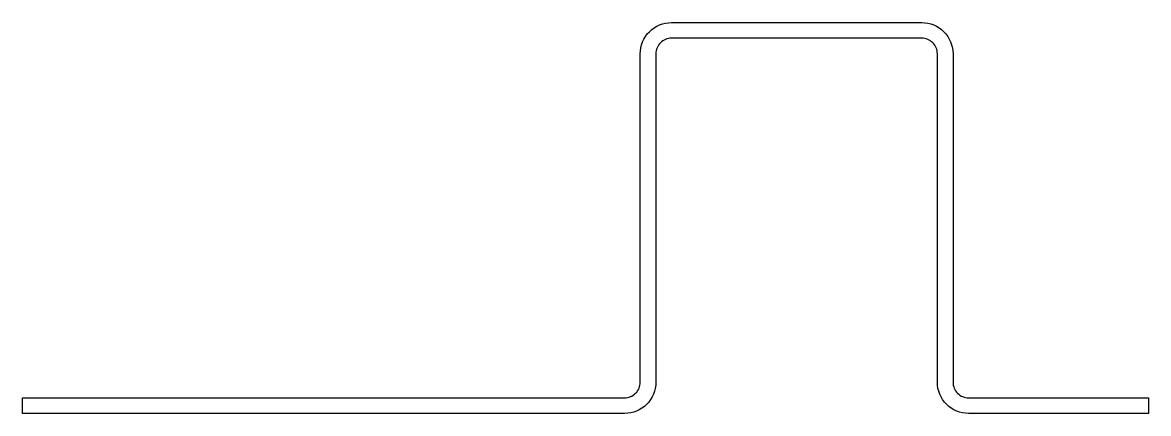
# Model space of a CAD drawing. Extents: x 1144.1 to 1216.1, y 50.3 to 75.3.
import ezdxf

# ---------------------------------------------------------------- set-up
doc = ezdxf.new("R2010")
doc.units = 0
doc.header["$LTSCALE"] = 15
doc.layers.get('0').update_dxf_attribs({"linetype": 'CONTINUOUS'})

msp = doc.modelspace()

# ---------------------------------------------------------------- linework, layer by layer
at = {"ltscale": 0.2}
msp.add_lwpolyline([(1204.595, 50.329, -0.414214), (1202.595, 52.329), (1202.595, 73.329, 0.414214), (1201.595, 74.329), (1185.595, 74.329, 0.414214), (1184.595, 73.329), (1184.595, 52.329, -0.414214), (1182.595, 50.329), (1144.095, 50.329), (1144.095, 51.329), (1182.595, 51.329, 0.414214), (1183.595, 52.329), (1183.595, 73.329, -0.414214), (1185.595, 75.329), (1201.595, 75.329, -0.414214), (1203.595, 73.329), (1203.595, 52.329, 0.414214), (1204.595, 51.329), (1216.095, 51.329), (1216.095, 50.329)], format="xyb", close=True, dxfattribs=at)

doc.saveas('drawing.dxf')
